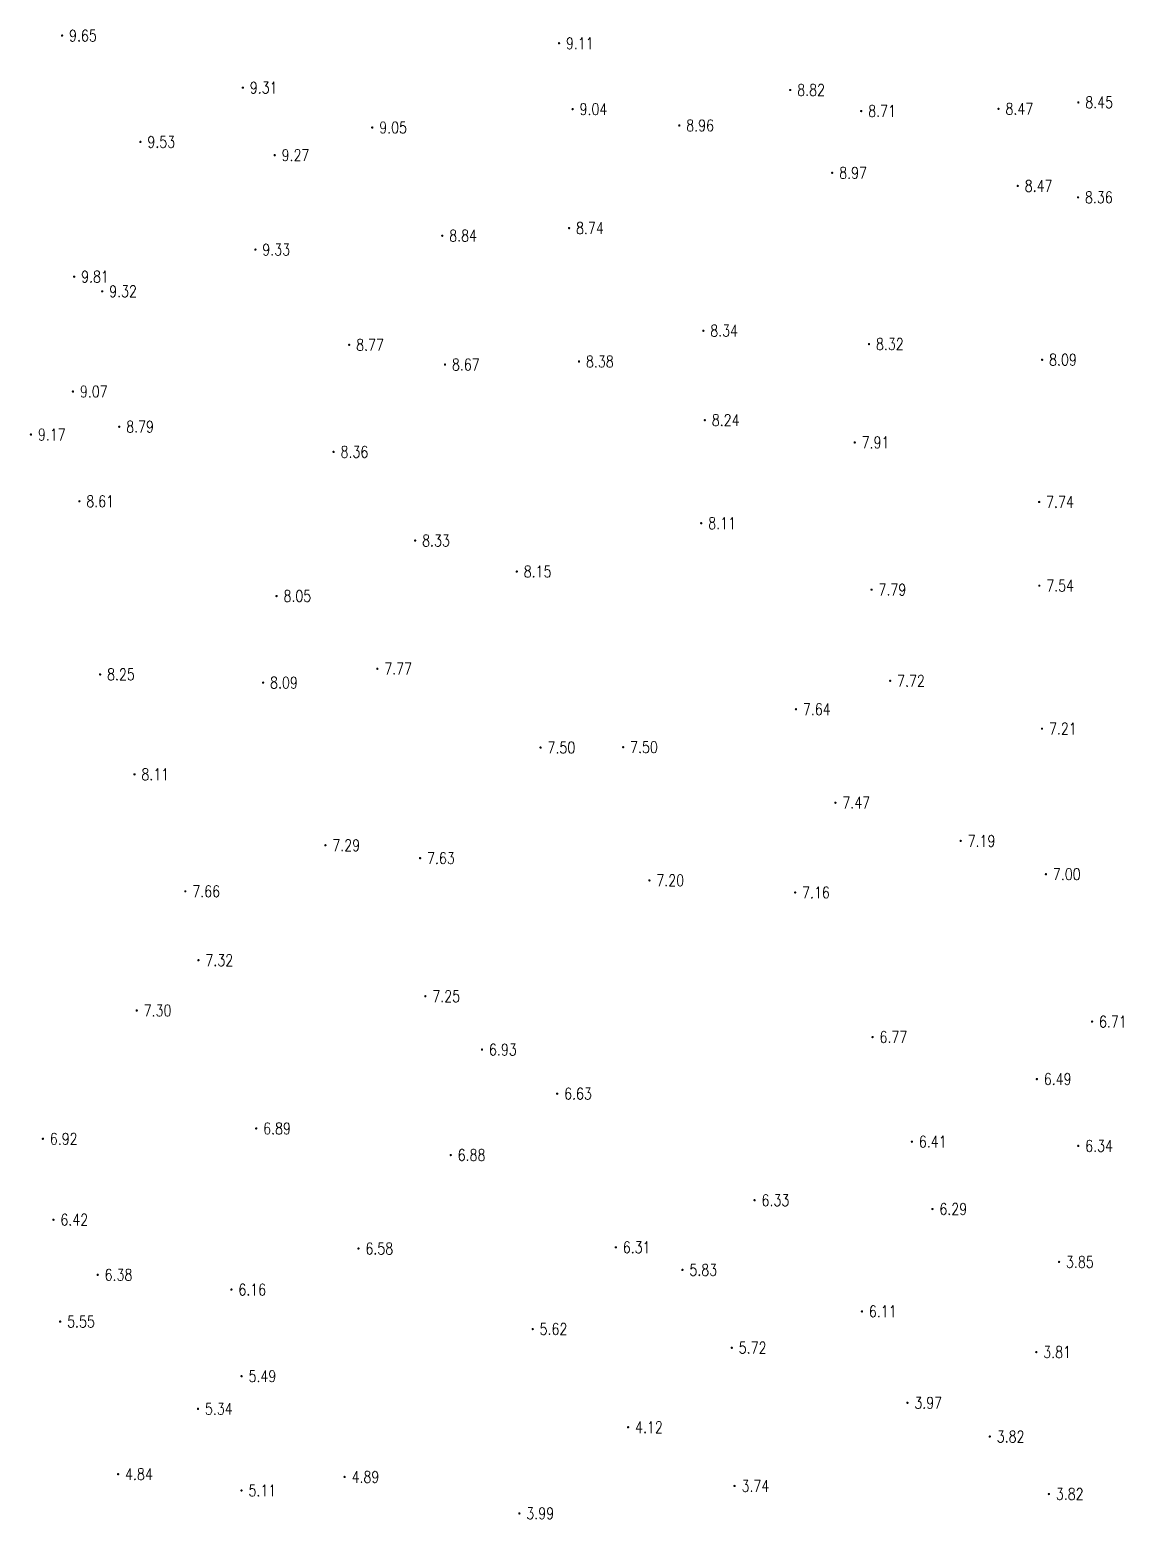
# Model space of a CAD drawing. Extents: x 476861 to 479475, y 2367369 to 2370541.
# Drawn here: x 478155.5 to 478250, y 2367838.1 to 2367966.8 of the extents above; entities that cross this region are included whole.
import ezdxf
from ezdxf.enums import TextEntityAlignment as Align

# ---------------------------------------------------------------- set-up
doc = ezdxf.new("R2010")
doc.units = 0
doc.header["$LTSCALE"] = 0.5
doc.layers.get('0').update_dxf_attribs({"linetype": 'CONTINUOUS'})
doc.layers.add('GCD', color=1, linetype='CONTINUOUS')
doc.styles.add('HZ', font='rs.shx', dxfattribs={"width": 0.8, "bigfont": 'hztxt.shx'})

# ---------------------------------------------------------------- blocks, each defined once
blk = doc.blocks.new('GC200')
at = {"linetype": 'Continuous', "const_width": 0.2, "flags": 128}
blk.add_lwpolyline([(-0.1, 0, 1), (0.1, 0, 1)], format="xyb", close=True, dxfattribs=at)

msp = doc.modelspace()

# ---------------------------------------------------------------- block references
at = {"layer": 'GCD', "linetype": 'Continuous'}
ref = msp.add_blockref('GC200', (478158.313, 2367966.347, 9.649), dxfattribs=dict(at, xscale=0.5, yscale=0.5, zscale=0.5))
ref.add_attrib('height', '9.65', dxfattribs={"linetype": 'Continuous', "height": 1, "style": 'HZ', "width": 0.8}).set_placement((478158.913, 2367966.347, 9.649), align=Align.MIDDLE_LEFT)
ref = msp.add_blockref('GC200', (478201.262, 2367965.683, 9.107), dxfattribs=dict(at, xscale=0.5, yscale=0.5, zscale=0.5))
ref.add_attrib('height', '9.11', dxfattribs={"linetype": 'Continuous', "height": 1, "style": 'HZ', "width": 0.8}).set_placement((478201.862, 2367965.683, 9.107), align=Align.MIDDLE_LEFT)
ref = msp.add_blockref('GC200', (478173.935, 2367961.844, 9.312), dxfattribs=dict(at, xscale=0.5, yscale=0.5, zscale=0.5))
ref.add_attrib('height', '9.31', dxfattribs={"linetype": 'Continuous', "height": 1, "style": 'HZ', "width": 0.8}).set_placement((478174.535, 2367961.844, 9.312), align=Align.MIDDLE_LEFT)
ref = msp.add_blockref('GC200', (478221.246, 2367961.642, 8.815), dxfattribs=dict(at, xscale=0.5, yscale=0.5, zscale=0.5))
ref.add_attrib('height', '8.82', dxfattribs={"linetype": 'Continuous', "height": 1, "style": 'HZ', "width": 0.8}).set_placement((478221.846, 2367961.642, 8.815), align=Align.MIDDLE_LEFT)
ref = msp.add_blockref('GC200', (478246.14, 2367960.57, 8.451), dxfattribs=dict(at, xscale=0.5, yscale=0.5, zscale=0.5))
ref.add_attrib('height', '8.45', dxfattribs={"linetype": 'Continuous', "height": 1, "style": 'HZ', "width": 0.8}).set_placement((478246.74, 2367960.57, 8.451), align=Align.MIDDLE_LEFT)
ref = msp.add_blockref('GC200', (478202.436, 2367959.988, 9.04), dxfattribs=dict(at, xscale=0.5, yscale=0.5, zscale=0.5))
ref.add_attrib('height', '9.04', dxfattribs={"linetype": 'Continuous', "height": 1, "style": 'HZ', "width": 0.8}).set_placement((478203.036, 2367959.988, 9.04), align=Align.MIDDLE_LEFT)
ref = msp.add_blockref('GC200', (478227.377, 2367959.821, 8.708), dxfattribs=dict(at, xscale=0.5, yscale=0.5, zscale=0.5))
ref.add_attrib('height', '8.71', dxfattribs={"linetype": 'Continuous', "height": 1, "style": 'HZ', "width": 0.8}).set_placement((478227.977, 2367959.821, 8.708), align=Align.MIDDLE_LEFT)
ref = msp.add_blockref('GC200', (478239.24, 2367960.015, 8.468), dxfattribs=dict(at, xscale=0.5, yscale=0.5, zscale=0.5))
ref.add_attrib('height', '8.47', dxfattribs={"linetype": 'Continuous', "height": 1, "style": 'HZ', "width": 0.8}).set_placement((478239.84, 2367960.015, 8.468), align=Align.MIDDLE_LEFT)
ref = msp.add_blockref('GC200', (478185.12, 2367958.398, 9.05), dxfattribs=dict(at, xscale=0.5, yscale=0.5, zscale=0.5))
ref.add_attrib('height', '9.05', dxfattribs={"linetype": 'Continuous', "height": 1, "style": 'HZ', "width": 0.8}).set_placement((478185.72, 2367958.398, 9.05), align=Align.MIDDLE_LEFT)
ref = msp.add_blockref('GC200', (478211.654, 2367958.576, 8.958), dxfattribs=dict(at, xscale=0.5, yscale=0.5, zscale=0.5))
ref.add_attrib('height', '8.96', dxfattribs={"linetype": 'Continuous', "height": 1, "style": 'HZ', "width": 0.8}).set_placement((478212.254, 2367958.576, 8.958), align=Align.MIDDLE_LEFT)
ref = msp.add_blockref('GC200', (478165.083, 2367957.154, 9.527), dxfattribs=dict(at, xscale=0.5, yscale=0.5, zscale=0.5))
ref.add_attrib('height', '9.53', dxfattribs={"linetype": 'Continuous', "height": 1, "style": 'HZ', "width": 0.8}).set_placement((478165.683, 2367957.154, 9.527), align=Align.MIDDLE_LEFT)
ref = msp.add_blockref('GC200', (478176.687, 2367956.007, 9.27), dxfattribs=dict(at, xscale=0.5, yscale=0.5, zscale=0.5))
ref.add_attrib('height', '9.27', dxfattribs={"linetype": 'Continuous', "height": 1, "style": 'HZ', "width": 0.8}).set_placement((478177.287, 2367956.007, 9.27), align=Align.MIDDLE_LEFT)
ref = msp.add_blockref('GC200', (478224.87, 2367954.48, 8.972), dxfattribs=dict(at, xscale=0.5, yscale=0.5, zscale=0.5))
ref.add_attrib('height', '8.97', dxfattribs={"linetype": 'Continuous', "height": 1, "style": 'HZ', "width": 0.8}).set_placement((478225.47, 2367954.48, 8.972), align=Align.MIDDLE_LEFT)
ref = msp.add_blockref('GC200', (478240.905, 2367953.349, 8.473), dxfattribs=dict(at, xscale=0.5, yscale=0.5, zscale=0.5))
ref.add_attrib('height', '8.47', dxfattribs={"linetype": 'Continuous', "height": 1, "style": 'HZ', "width": 0.8}).set_placement((478241.505, 2367953.349, 8.473), align=Align.MIDDLE_LEFT)
ref = msp.add_blockref('GC200', (478246.114, 2367952.361, 8.364), dxfattribs=dict(at, xscale=0.5, yscale=0.5, zscale=0.5))
ref.add_attrib('height', '8.36', dxfattribs={"linetype": 'Continuous', "height": 1, "style": 'HZ', "width": 0.8}).set_placement((478246.714, 2367952.361, 8.364), align=Align.MIDDLE_LEFT)
ref = msp.add_blockref('GC200', (478191.172, 2367949.043, 8.835), dxfattribs=dict(at, xscale=0.5, yscale=0.5, zscale=0.5))
ref.add_attrib('height', '8.84', dxfattribs={"linetype": 'Continuous', "height": 1, "style": 'HZ', "width": 0.8}).set_placement((478191.772, 2367949.043, 8.835), align=Align.MIDDLE_LEFT)
ref = msp.add_blockref('GC200', (478202.129, 2367949.702, 8.74), dxfattribs=dict(at, xscale=0.5, yscale=0.5, zscale=0.5))
ref.add_attrib('height', '8.74', dxfattribs={"linetype": 'Continuous', "height": 1, "style": 'HZ', "width": 0.8}).set_placement((478202.729, 2367949.702, 8.74), align=Align.MIDDLE_LEFT)
ref = msp.add_blockref('GC200', (478175.019, 2367947.843, 9.33), dxfattribs=dict(at, xscale=0.5, yscale=0.5, zscale=0.5))
ref.add_attrib('height', '9.33', dxfattribs={"linetype": 'Continuous', "height": 1, "style": 'HZ', "width": 0.8}).set_placement((478175.619, 2367947.843, 9.33), align=Align.MIDDLE_LEFT)
ref = msp.add_blockref('GC200', (478159.356, 2367945.501, 9.813), dxfattribs=dict(at, xscale=0.5, yscale=0.5, zscale=0.5))
ref.add_attrib('height', '9.81', dxfattribs={"linetype": 'Continuous', "height": 1, "style": 'HZ', "width": 0.8}).set_placement((478159.956, 2367945.501, 9.813), align=Align.MIDDLE_LEFT)
ref = msp.add_blockref('GC200', (478161.781, 2367944.236, 9.324), dxfattribs=dict(at, xscale=0.5, yscale=0.5, zscale=0.5))
ref.add_attrib('height', '9.32', dxfattribs={"linetype": 'Continuous', "height": 1, "style": 'HZ', "width": 0.8}).set_placement((478162.381, 2367944.236, 9.324), align=Align.MIDDLE_LEFT)
ref = msp.add_blockref('GC200', (478213.734, 2367940.829, 8.341), dxfattribs=dict(at, xscale=0.5, yscale=0.5, zscale=0.5))
ref.add_attrib('height', '8.34', dxfattribs={"linetype": 'Continuous', "height": 1, "style": 'HZ', "width": 0.8}).set_placement((478214.334, 2367940.829, 8.341), align=Align.MIDDLE_LEFT)
ref = msp.add_blockref('GC200', (478183.124, 2367939.615, 8.77), dxfattribs=dict(at, xscale=0.5, yscale=0.5, zscale=0.5))
ref.add_attrib('height', '8.77', dxfattribs={"linetype": 'Continuous', "height": 1, "style": 'HZ', "width": 0.8}).set_placement((478183.724, 2367939.615, 8.77), align=Align.MIDDLE_LEFT)
ref = msp.add_blockref('GC200', (478228.05, 2367939.673, 8.32), dxfattribs=dict(at, xscale=0.5, yscale=0.5, zscale=0.5))
ref.add_attrib('height', '8.32', dxfattribs={"linetype": 'Continuous', "height": 1, "style": 'HZ', "width": 0.8}).set_placement((478228.65, 2367939.673, 8.32), align=Align.MIDDLE_LEFT)
ref = msp.add_blockref('GC200', (478243.012, 2367938.321, 8.09), dxfattribs=dict(at, xscale=0.5, yscale=0.5, zscale=0.5))
ref.add_attrib('height', '8.09', dxfattribs={"linetype": 'Continuous', "height": 1, "style": 'HZ', "width": 0.8}).set_placement((478243.612, 2367938.321, 8.09), align=Align.MIDDLE_LEFT)
ref = msp.add_blockref('GC200', (478191.407, 2367937.905, 8.671), dxfattribs=dict(at, xscale=0.5, yscale=0.5, zscale=0.5))
ref.add_attrib('height', '8.67', dxfattribs={"linetype": 'Continuous', "height": 1, "style": 'HZ', "width": 0.8}).set_placement((478192.007, 2367937.905, 8.671), align=Align.MIDDLE_LEFT)
ref = msp.add_blockref('GC200', (478202.987, 2367938.173, 8.38), dxfattribs=dict(at, xscale=0.5, yscale=0.5, zscale=0.5))
ref.add_attrib('height', '8.38', dxfattribs={"linetype": 'Continuous', "height": 1, "style": 'HZ', "width": 0.8}).set_placement((478203.587, 2367938.173, 8.38), align=Align.MIDDLE_LEFT)
ref = msp.add_blockref('GC200', (478159.251, 2367935.573, 9.067), dxfattribs=dict(at, xscale=0.5, yscale=0.5, zscale=0.5))
ref.add_attrib('height', '9.07', dxfattribs={"linetype": 'Continuous', "height": 1, "style": 'HZ', "width": 0.8}).set_placement((478159.851, 2367935.573, 9.067), align=Align.MIDDLE_LEFT)
ref = msp.add_blockref('GC200', (478213.862, 2367933.1, 8.24), dxfattribs=dict(at, xscale=0.5, yscale=0.5, zscale=0.5))
ref.add_attrib('height', '8.24', dxfattribs={"linetype": 'Continuous', "height": 1, "style": 'HZ', "width": 0.8}).set_placement((478214.462, 2367933.1, 8.24), align=Align.MIDDLE_LEFT)
ref = msp.add_blockref('GC200', (478155.623, 2367931.854, 9.166), dxfattribs=dict(at, xscale=0.5, yscale=0.5, zscale=0.5))
ref.add_attrib('height', '9.17', dxfattribs={"linetype": 'Continuous', "height": 1, "style": 'HZ', "width": 0.8}).set_placement((478156.223, 2367931.854, 9.166), align=Align.MIDDLE_LEFT)
ref = msp.add_blockref('GC200', (478163.254, 2367932.528, 8.793), dxfattribs=dict(at, xscale=0.5, yscale=0.5, zscale=0.5))
ref.add_attrib('height', '8.79', dxfattribs={"linetype": 'Continuous', "height": 1, "style": 'HZ', "width": 0.8}).set_placement((478163.854, 2367932.528, 8.793), align=Align.MIDDLE_LEFT)
ref = msp.add_blockref('GC200', (478226.815, 2367931.172, 7.907), dxfattribs=dict(at, xscale=0.5, yscale=0.5, zscale=0.5))
ref.add_attrib('height', '7.91', dxfattribs={"linetype": 'Continuous', "height": 1, "style": 'HZ', "width": 0.8}).set_placement((478227.415, 2367931.172, 7.907), align=Align.MIDDLE_LEFT)
ref = msp.add_blockref('GC200', (478181.777, 2367930.355, 8.36), dxfattribs=dict(at, xscale=0.5, yscale=0.5, zscale=0.5))
ref.add_attrib('height', '8.36', dxfattribs={"linetype": 'Continuous', "height": 1, "style": 'HZ', "width": 0.8}).set_placement((478182.377, 2367930.355, 8.36), align=Align.MIDDLE_LEFT)
ref = msp.add_blockref('GC200', (478159.806, 2367926.083, 8.61), dxfattribs=dict(at, xscale=0.5, yscale=0.5, zscale=0.5))
ref.add_attrib('height', '8.61', dxfattribs={"linetype": 'Continuous', "height": 1, "style": 'HZ', "width": 0.8}).set_placement((478160.406, 2367926.083, 8.61), align=Align.MIDDLE_LEFT)
ref = msp.add_blockref('GC200', (478242.756, 2367926.026, 7.742), dxfattribs=dict(at, xscale=0.5, yscale=0.5, zscale=0.5))
ref.add_attrib('height', '7.74', dxfattribs={"linetype": 'Continuous', "height": 1, "style": 'HZ', "width": 0.8}).set_placement((478243.356, 2367926.026, 7.742), align=Align.MIDDLE_LEFT)
ref = msp.add_blockref('GC200', (478213.548, 2367924.189, 8.113), dxfattribs=dict(at, xscale=0.5, yscale=0.5, zscale=0.5))
ref.add_attrib('height', '8.11', dxfattribs={"linetype": 'Continuous', "height": 1, "style": 'HZ', "width": 0.8}).set_placement((478214.148, 2367924.189, 8.113), align=Align.MIDDLE_LEFT)
ref = msp.add_blockref('GC200', (478188.828, 2367922.69, 8.33), dxfattribs=dict(at, xscale=0.5, yscale=0.5, zscale=0.5))
ref.add_attrib('height', '8.33', dxfattribs={"linetype": 'Continuous', "height": 1, "style": 'HZ', "width": 0.8}).set_placement((478189.428, 2367922.69, 8.33), align=Align.MIDDLE_LEFT)
ref = msp.add_blockref('GC200', (478197.609, 2367920.011, 8.145), dxfattribs=dict(at, xscale=0.5, yscale=0.5, zscale=0.5))
ref.add_attrib('height', '8.15', dxfattribs={"linetype": 'Continuous', "height": 1, "style": 'HZ', "width": 0.8}).set_placement((478198.209, 2367920.011, 8.145), align=Align.MIDDLE_LEFT)
ref = msp.add_blockref('GC200', (478176.847, 2367917.891, 8.054), dxfattribs=dict(at, xscale=0.5, yscale=0.5, zscale=0.5))
ref.add_attrib('height', '8.05', dxfattribs={"linetype": 'Continuous', "height": 1, "style": 'HZ', "width": 0.8}).set_placement((478177.447, 2367917.891, 8.054), align=Align.MIDDLE_LEFT)
ref = msp.add_blockref('GC200', (478228.274, 2367918.444, 7.785), dxfattribs=dict(at, xscale=0.5, yscale=0.5, zscale=0.5))
ref.add_attrib('height', '7.79', dxfattribs={"linetype": 'Continuous', "height": 1, "style": 'HZ', "width": 0.8}).set_placement((478228.874, 2367918.444, 7.785), align=Align.MIDDLE_LEFT)
ref = msp.add_blockref('GC200', (478242.77, 2367918.789, 7.535), dxfattribs=dict(at, xscale=0.5, yscale=0.5, zscale=0.5))
ref.add_attrib('height', '7.54', dxfattribs={"linetype": 'Continuous', "height": 1, "style": 'HZ', "width": 0.8}).set_placement((478243.37, 2367918.789, 7.535), align=Align.MIDDLE_LEFT)
ref = msp.add_blockref('GC200', (478185.557, 2367911.609, 7.77), dxfattribs=dict(at, xscale=0.5, yscale=0.5, zscale=0.5))
ref.add_attrib('height', '7.77', dxfattribs={"linetype": 'Continuous', "height": 1, "style": 'HZ', "width": 0.8}).set_placement((478186.157, 2367911.609, 7.77), align=Align.MIDDLE_LEFT)
ref = msp.add_blockref('GC200', (478161.601, 2367911.118, 8.246), dxfattribs=dict(at, xscale=0.5, yscale=0.5, zscale=0.5))
ref.add_attrib('height', '8.25', dxfattribs={"linetype": 'Continuous', "height": 1, "style": 'HZ', "width": 0.8}).set_placement((478162.201, 2367911.118, 8.246), align=Align.MIDDLE_LEFT)
ref = msp.add_blockref('GC200', (478175.686, 2367910.408, 8.09), dxfattribs=dict(at, xscale=0.5, yscale=0.5, zscale=0.5))
ref.add_attrib('height', '8.09', dxfattribs={"linetype": 'Continuous', "height": 1, "style": 'HZ', "width": 0.8}).set_placement((478176.286, 2367910.408, 8.09), align=Align.MIDDLE_LEFT)
ref = msp.add_blockref('GC200', (478229.878, 2367910.567, 7.72), dxfattribs=dict(at, xscale=0.5, yscale=0.5, zscale=0.5))
ref.add_attrib('height', '7.72', dxfattribs={"linetype": 'Continuous', "height": 1, "style": 'HZ', "width": 0.8}).set_placement((478230.478, 2367910.567, 7.72), align=Align.MIDDLE_LEFT)
ref = msp.add_blockref('GC200', (478221.737, 2367908.108, 7.636), dxfattribs=dict(at, xscale=0.5, yscale=0.5, zscale=0.5))
ref.add_attrib('height', '7.64', dxfattribs={"linetype": 'Continuous', "height": 1, "style": 'HZ', "width": 0.8}).set_placement((478222.337, 2367908.108, 7.636), align=Align.MIDDLE_LEFT)
ref = msp.add_blockref('GC200', (478243.002, 2367906.429, 7.212), dxfattribs=dict(at, xscale=0.5, yscale=0.5, zscale=0.5))
ref.add_attrib('height', '7.21', dxfattribs={"linetype": 'Continuous', "height": 1, "style": 'HZ', "width": 0.8}).set_placement((478243.602, 2367906.429, 7.212), align=Align.MIDDLE_LEFT)
ref = msp.add_blockref('GC200', (478199.665, 2367904.797, 7.497), dxfattribs=dict(at, xscale=0.5, yscale=0.5, zscale=0.5))
ref.add_attrib('height', '7.50', dxfattribs={"linetype": 'Continuous', "height": 1, "style": 'HZ', "width": 0.8}).set_placement((478200.265, 2367904.797, 7.497), align=Align.MIDDLE_LEFT)
ref = msp.add_blockref('GC200', (478206.802, 2367904.831, 7.497), dxfattribs=dict(at, xscale=0.5, yscale=0.5, zscale=0.5))
ref.add_attrib('height', '7.50', dxfattribs={"linetype": 'Continuous', "height": 1, "style": 'HZ', "width": 0.8}).set_placement((478207.402, 2367904.831, 7.497), align=Align.MIDDLE_LEFT)
ref = msp.add_blockref('GC200', (478164.569, 2367902.478, 8.111), dxfattribs=dict(at, xscale=0.5, yscale=0.5, zscale=0.5))
ref.add_attrib('height', '8.11', dxfattribs={"linetype": 'Continuous', "height": 1, "style": 'HZ', "width": 0.8}).set_placement((478165.169, 2367902.478, 8.111), align=Align.MIDDLE_LEFT)
ref = msp.add_blockref('GC200', (478225.144, 2367900.027, 7.47), dxfattribs=dict(at, xscale=0.5, yscale=0.5, zscale=0.5))
ref.add_attrib('height', '7.47', dxfattribs={"linetype": 'Continuous', "height": 1, "style": 'HZ', "width": 0.8}).set_placement((478225.744, 2367900.027, 7.47), align=Align.MIDDLE_LEFT)
ref = msp.add_blockref('GC200', (478181.068, 2367896.348, 7.289), dxfattribs=dict(at, xscale=0.5, yscale=0.5, zscale=0.5))
ref.add_attrib('height', '7.29', dxfattribs={"linetype": 'Continuous', "height": 1, "style": 'HZ', "width": 0.8}).set_placement((478181.668, 2367896.348, 7.289), align=Align.MIDDLE_LEFT)
ref = msp.add_blockref('GC200', (478235.973, 2367896.721, 7.19), dxfattribs=dict(at, xscale=0.5, yscale=0.5, zscale=0.5))
ref.add_attrib('height', '7.19', dxfattribs={"linetype": 'Continuous', "height": 1, "style": 'HZ', "width": 0.8}).set_placement((478236.573, 2367896.721, 7.19), align=Align.MIDDLE_LEFT)
ref = msp.add_blockref('GC200', (478189.253, 2367895.233, 7.63), dxfattribs=dict(at, xscale=0.5, yscale=0.5, zscale=0.5))
ref.add_attrib('height', '7.63', dxfattribs={"linetype": 'Continuous', "height": 1, "style": 'HZ', "width": 0.8}).set_placement((478189.853, 2367895.233, 7.63), align=Align.MIDDLE_LEFT)
ref = msp.add_blockref('GC200', (478209.071, 2367893.313, 7.197), dxfattribs=dict(at, xscale=0.5, yscale=0.5, zscale=0.5))
ref.add_attrib('height', '7.20', dxfattribs={"linetype": 'Continuous', "height": 1, "style": 'HZ', "width": 0.8}).set_placement((478209.671, 2367893.313, 7.197), align=Align.MIDDLE_LEFT)
ref = msp.add_blockref('GC200', (478243.341, 2367893.846, 7.002), dxfattribs=dict(at, xscale=0.5, yscale=0.5, zscale=0.5))
ref.add_attrib('height', '7.00', dxfattribs={"linetype": 'Continuous', "height": 1, "style": 'HZ', "width": 0.8}).set_placement((478243.941, 2367893.846, 7.002), align=Align.MIDDLE_LEFT)
ref = msp.add_blockref('GC200', (478168.964, 2367892.366, 7.66), dxfattribs=dict(at, xscale=0.5, yscale=0.5, zscale=0.5))
ref.add_attrib('height', '7.66', dxfattribs={"linetype": 'Continuous', "height": 1, "style": 'HZ', "width": 0.8}).set_placement((478169.564, 2367892.366, 7.66), align=Align.MIDDLE_LEFT)
ref = msp.add_blockref('GC200', (478221.666, 2367892.264, 7.156), dxfattribs=dict(at, xscale=0.5, yscale=0.5, zscale=0.5))
ref.add_attrib('height', '7.16', dxfattribs={"linetype": 'Continuous', "height": 1, "style": 'HZ', "width": 0.8}).set_placement((478222.266, 2367892.264, 7.156), align=Align.MIDDLE_LEFT)
ref = msp.add_blockref('GC200', (478170.101, 2367886.409, 7.317), dxfattribs=dict(at, xscale=0.5, yscale=0.5, zscale=0.5))
ref.add_attrib('height', '7.32', dxfattribs={"linetype": 'Continuous', "height": 1, "style": 'HZ', "width": 0.8}).set_placement((478170.701, 2367886.409, 7.317), align=Align.MIDDLE_LEFT)
ref = msp.add_blockref('GC200', (478189.707, 2367883.297, 7.253), dxfattribs=dict(at, xscale=0.5, yscale=0.5, zscale=0.5))
ref.add_attrib('height', '7.25', dxfattribs={"linetype": 'Continuous', "height": 1, "style": 'HZ', "width": 0.8}).set_placement((478190.307, 2367883.297, 7.253), align=Align.MIDDLE_LEFT)
ref = msp.add_blockref('GC200', (478164.764, 2367882.062, 7.299), dxfattribs=dict(at, xscale=0.5, yscale=0.5, zscale=0.5))
ref.add_attrib('height', '7.30', dxfattribs={"linetype": 'Continuous', "height": 1, "style": 'HZ', "width": 0.8}).set_placement((478165.364, 2367882.062, 7.299), align=Align.MIDDLE_LEFT)
ref = msp.add_blockref('GC200', (478247.327, 2367881.104, 6.71), dxfattribs=dict(at, xscale=0.5, yscale=0.5, zscale=0.5))
ref.add_attrib('height', '6.71', dxfattribs={"linetype": 'Continuous', "height": 1, "style": 'HZ', "width": 0.8}).set_placement((478247.927, 2367881.104, 6.71), align=Align.MIDDLE_LEFT)
ref = msp.add_blockref('GC200', (478228.358, 2367879.765, 6.77), dxfattribs=dict(at, xscale=0.5, yscale=0.5, zscale=0.5))
ref.add_attrib('height', '6.77', dxfattribs={"linetype": 'Continuous', "height": 1, "style": 'HZ', "width": 0.8}).set_placement((478228.958, 2367879.765, 6.77), align=Align.MIDDLE_LEFT)
ref = msp.add_blockref('GC200', (478194.604, 2367878.685, 6.93), dxfattribs=dict(at, xscale=0.5, yscale=0.5, zscale=0.5))
ref.add_attrib('height', '6.93', dxfattribs={"linetype": 'Continuous', "height": 1, "style": 'HZ', "width": 0.8}).set_placement((478195.204, 2367878.685, 6.93), align=Align.MIDDLE_LEFT)
ref = msp.add_blockref('GC200', (478242.557, 2367876.134, 6.486), dxfattribs=dict(at, xscale=0.5, yscale=0.5, zscale=0.5))
ref.add_attrib('height', '6.49', dxfattribs={"linetype": 'Continuous', "height": 1, "style": 'HZ', "width": 0.8}).set_placement((478243.157, 2367876.134, 6.486), align=Align.MIDDLE_LEFT)
ref = msp.add_blockref('GC200', (478201.099, 2367874.869, 6.628), dxfattribs=dict(at, xscale=0.5, yscale=0.5, zscale=0.5))
ref.add_attrib('height', '6.63', dxfattribs={"linetype": 'Continuous', "height": 1, "style": 'HZ', "width": 0.8}).set_placement((478201.699, 2367874.869, 6.628), align=Align.MIDDLE_LEFT)
ref = msp.add_blockref('GC200', (478175.089, 2367871.865, 6.889), dxfattribs=dict(at, xscale=0.5, yscale=0.5, zscale=0.5))
ref.add_attrib('height', '6.89', dxfattribs={"linetype": 'Continuous', "height": 1, "style": 'HZ', "width": 0.8}).set_placement((478175.689, 2367871.865, 6.889), align=Align.MIDDLE_LEFT)
ref = msp.add_blockref('GC200', (478156.653, 2367870.971, 6.92), dxfattribs=dict(at, xscale=0.5, yscale=0.5, zscale=0.5))
ref.add_attrib('height', '6.92', dxfattribs={"linetype": 'Continuous', "height": 1, "style": 'HZ', "width": 0.8}).set_placement((478157.253, 2367870.971, 6.92), align=Align.MIDDLE_LEFT)
ref = msp.add_blockref('GC200', (478231.756, 2367870.722, 6.41), dxfattribs=dict(at, xscale=0.5, yscale=0.5, zscale=0.5))
ref.add_attrib('height', '6.41', dxfattribs={"linetype": 'Continuous', "height": 1, "style": 'HZ', "width": 0.8}).set_placement((478232.356, 2367870.722, 6.41), align=Align.MIDDLE_LEFT)
ref = msp.add_blockref('GC200', (478246.134, 2367870.358, 6.34), dxfattribs=dict(at, xscale=0.5, yscale=0.5, zscale=0.5))
ref.add_attrib('height', '6.34', dxfattribs={"linetype": 'Continuous', "height": 1, "style": 'HZ', "width": 0.8}).set_placement((478246.734, 2367870.358, 6.34), align=Align.MIDDLE_LEFT)
ref = msp.add_blockref('GC200', (478191.901, 2367869.564, 6.88), dxfattribs=dict(at, xscale=0.5, yscale=0.5, zscale=0.5))
ref.add_attrib('height', '6.88', dxfattribs={"linetype": 'Continuous', "height": 1, "style": 'HZ', "width": 0.8}).set_placement((478192.501, 2367869.564, 6.88), align=Align.MIDDLE_LEFT)
ref = msp.add_blockref('GC200', (478218.161, 2367865.66, 6.325), dxfattribs=dict(at, xscale=0.5, yscale=0.5, zscale=0.5))
ref.add_attrib('height', '6.33', dxfattribs={"linetype": 'Continuous', "height": 1, "style": 'HZ', "width": 0.8}).set_placement((478218.761, 2367865.66, 6.325), align=Align.MIDDLE_LEFT)
ref = msp.add_blockref('GC200', (478233.531, 2367864.9, 6.29), dxfattribs=dict(at, xscale=0.5, yscale=0.5, zscale=0.5))
ref.add_attrib('height', '6.29', dxfattribs={"linetype": 'Continuous', "height": 1, "style": 'HZ', "width": 0.8}).set_placement((478234.131, 2367864.9, 6.29), align=Align.MIDDLE_LEFT)
ref = msp.add_blockref('GC200', (478157.565, 2367863.974, 6.421), dxfattribs=dict(at, xscale=0.5, yscale=0.5, zscale=0.5))
ref.add_attrib('height', '6.42', dxfattribs={"linetype": 'Continuous', "height": 1, "style": 'HZ', "width": 0.8}).set_placement((478158.165, 2367863.974, 6.421), align=Align.MIDDLE_LEFT)
ref = msp.add_blockref('GC200', (478183.929, 2367861.483, 6.58), dxfattribs=dict(at, xscale=0.5, yscale=0.5, zscale=0.5))
ref.add_attrib('height', '6.58', dxfattribs={"linetype": 'Continuous', "height": 1, "style": 'HZ', "width": 0.8}).set_placement((478184.529, 2367861.483, 6.58), align=Align.MIDDLE_LEFT)
ref = msp.add_blockref('GC200', (478206.17, 2367861.588, 6.306), dxfattribs=dict(at, xscale=0.5, yscale=0.5, zscale=0.5))
ref.add_attrib('height', '6.31', dxfattribs={"linetype": 'Continuous', "height": 1, "style": 'HZ', "width": 0.8}).set_placement((478206.77, 2367861.588, 6.306), align=Align.MIDDLE_LEFT)
ref = msp.add_blockref('GC200', (478244.472, 2367860.323, 3.847), dxfattribs=dict(at, xscale=0.5, yscale=0.5, zscale=0.5))
ref.add_attrib('height', '3.85', dxfattribs={"linetype": 'Continuous', "height": 1, "style": 'HZ', "width": 0.8}).set_placement((478245.072, 2367860.323, 3.847), align=Align.MIDDLE_LEFT)
ref = msp.add_blockref('GC200', (478161.391, 2367859.212, 6.377), dxfattribs=dict(at, xscale=0.5, yscale=0.5, zscale=0.5))
ref.add_attrib('height', '6.38', dxfattribs={"linetype": 'Continuous', "height": 1, "style": 'HZ', "width": 0.8}).set_placement((478161.991, 2367859.212, 6.377), align=Align.MIDDLE_LEFT)
ref = msp.add_blockref('GC200', (478211.929, 2367859.637, 5.825), dxfattribs=dict(at, xscale=0.5, yscale=0.5, zscale=0.5))
ref.add_attrib('height', '5.83', dxfattribs={"linetype": 'Continuous', "height": 1, "style": 'HZ', "width": 0.8}).set_placement((478212.529, 2367859.637, 5.825), align=Align.MIDDLE_LEFT)
ref = msp.add_blockref('GC200', (478172.947, 2367857.937, 6.162), dxfattribs=dict(at, xscale=0.5, yscale=0.5, zscale=0.5))
ref.add_attrib('height', '6.16', dxfattribs={"linetype": 'Continuous', "height": 1, "style": 'HZ', "width": 0.8}).set_placement((478173.547, 2367857.937, 6.162), align=Align.MIDDLE_LEFT)
ref = msp.add_blockref('GC200', (478227.441, 2367856.048, 6.11), dxfattribs=dict(at, xscale=0.5, yscale=0.5, zscale=0.5))
ref.add_attrib('height', '6.11', dxfattribs={"linetype": 'Continuous', "height": 1, "style": 'HZ', "width": 0.8}).set_placement((478228.041, 2367856.048, 6.11), align=Align.MIDDLE_LEFT)
ref = msp.add_blockref('GC200', (478158.148, 2367855.168, 5.55), dxfattribs=dict(at, xscale=0.5, yscale=0.5, zscale=0.5))
ref.add_attrib('height', '5.55', dxfattribs={"linetype": 'Continuous', "height": 1, "style": 'HZ', "width": 0.8}).set_placement((478158.748, 2367855.168, 5.55), align=Align.MIDDLE_LEFT)
ref = msp.add_blockref('GC200', (478198.985, 2367854.524, 5.62), dxfattribs=dict(at, xscale=0.5, yscale=0.5, zscale=0.5))
ref.add_attrib('height', '5.62', dxfattribs={"linetype": 'Continuous', "height": 1, "style": 'HZ', "width": 0.8}).set_placement((478199.585, 2367854.524, 5.62), align=Align.MIDDLE_LEFT)
ref = msp.add_blockref('GC200', (478216.192, 2367852.907, 5.72), dxfattribs=dict(at, xscale=0.5, yscale=0.5, zscale=0.5))
ref.add_attrib('height', '5.72', dxfattribs={"linetype": 'Continuous', "height": 1, "style": 'HZ', "width": 0.8}).set_placement((478216.792, 2367852.907, 5.72), align=Align.MIDDLE_LEFT)
ref = msp.add_blockref('GC200', (478242.508, 2367852.531, 3.81), dxfattribs=dict(at, xscale=0.5, yscale=0.5, zscale=0.5))
ref.add_attrib('height', '3.81', dxfattribs={"linetype": 'Continuous', "height": 1, "style": 'HZ', "width": 0.8}).set_placement((478243.108, 2367852.531, 3.81), align=Align.MIDDLE_LEFT)
ref = msp.add_blockref('GC200', (478173.823, 2367850.447, 5.487), dxfattribs=dict(at, xscale=0.5, yscale=0.5, zscale=0.5))
ref.add_attrib('height', '5.49', dxfattribs={"linetype": 'Continuous', "height": 1, "style": 'HZ', "width": 0.8}).set_placement((478174.423, 2367850.447, 5.487), align=Align.MIDDLE_LEFT)
ref = msp.add_blockref('GC200', (478231.37, 2367848.149, 3.97), dxfattribs=dict(at, xscale=0.5, yscale=0.5, zscale=0.5))
ref.add_attrib('height', '3.97', dxfattribs={"linetype": 'Continuous', "height": 1, "style": 'HZ', "width": 0.8}).set_placement((478231.97, 2367848.149, 3.97), align=Align.MIDDLE_LEFT)
ref = msp.add_blockref('GC200', (478170.06, 2367847.628, 5.34), dxfattribs=dict(at, xscale=0.5, yscale=0.5, zscale=0.5))
ref.add_attrib('height', '5.34', dxfattribs={"linetype": 'Continuous', "height": 1, "style": 'HZ', "width": 0.8}).set_placement((478170.66, 2367847.628, 5.34), align=Align.MIDDLE_LEFT)
ref = msp.add_blockref('GC200', (478207.23, 2367846.037, 4.119), dxfattribs=dict(at, xscale=0.5, yscale=0.5, zscale=0.5))
ref.add_attrib('height', '4.12', dxfattribs={"linetype": 'Continuous', "height": 1, "style": 'HZ', "width": 0.8}).set_placement((478207.83, 2367846.037, 4.119), align=Align.MIDDLE_LEFT)
ref = msp.add_blockref('GC200', (478238.488, 2367845.228, 3.82), dxfattribs=dict(at, xscale=0.5, yscale=0.5, zscale=0.5))
ref.add_attrib('height', '3.82', dxfattribs={"linetype": 'Continuous', "height": 1, "style": 'HZ', "width": 0.8}).set_placement((478239.088, 2367845.228, 3.82), align=Align.MIDDLE_LEFT)
ref = msp.add_blockref('GC200', (478163.155, 2367841.978, 4.839), dxfattribs=dict(at, xscale=0.5, yscale=0.5, zscale=0.5))
ref.add_attrib('height', '4.84', dxfattribs={"linetype": 'Continuous', "height": 1, "style": 'HZ', "width": 0.8}).set_placement((478163.755, 2367841.978, 4.839), align=Align.MIDDLE_LEFT)
ref = msp.add_blockref('GC200', (478182.728, 2367841.741, 4.89), dxfattribs=dict(at, xscale=0.5, yscale=0.5, zscale=0.5))
ref.add_attrib('height', '4.89', dxfattribs={"linetype": 'Continuous', "height": 1, "style": 'HZ', "width": 0.8}).set_placement((478183.328, 2367841.741, 4.89), align=Align.MIDDLE_LEFT)
ref = msp.add_blockref('GC200', (478173.82, 2367840.565, 5.11), dxfattribs=dict(at, xscale=0.5, yscale=0.5, zscale=0.5))
ref.add_attrib('height', '5.11', dxfattribs={"linetype": 'Continuous', "height": 1, "style": 'HZ', "width": 0.8}).set_placement((478174.42, 2367840.565, 5.11), align=Align.MIDDLE_LEFT)
ref = msp.add_blockref('GC200', (478216.43, 2367840.957, 3.736), dxfattribs=dict(at, xscale=0.5, yscale=0.5, zscale=0.5))
ref.add_attrib('height', '3.74', dxfattribs={"linetype": 'Continuous', "height": 1, "style": 'HZ', "width": 0.8}).set_placement((478217.03, 2367840.957, 3.736), align=Align.MIDDLE_LEFT)
ref = msp.add_blockref('GC200', (478243.596, 2367840.262, 3.823), dxfattribs=dict(at, xscale=0.5, yscale=0.5, zscale=0.5))
ref.add_attrib('height', '3.82', dxfattribs={"linetype": 'Continuous', "height": 1, "style": 'HZ', "width": 0.8}).set_placement((478244.196, 2367840.262, 3.823), align=Align.MIDDLE_LEFT)
ref = msp.add_blockref('GC200', (478197.833, 2367838.584, 3.991), dxfattribs=dict(at, xscale=0.5, yscale=0.5, zscale=0.5))
ref.add_attrib('height', '3.99', dxfattribs={"linetype": 'Continuous', "height": 1, "style": 'HZ', "width": 0.8}).set_placement((478198.433, 2367838.584, 3.991), align=Align.MIDDLE_LEFT)

doc.saveas('drawing.dxf')
